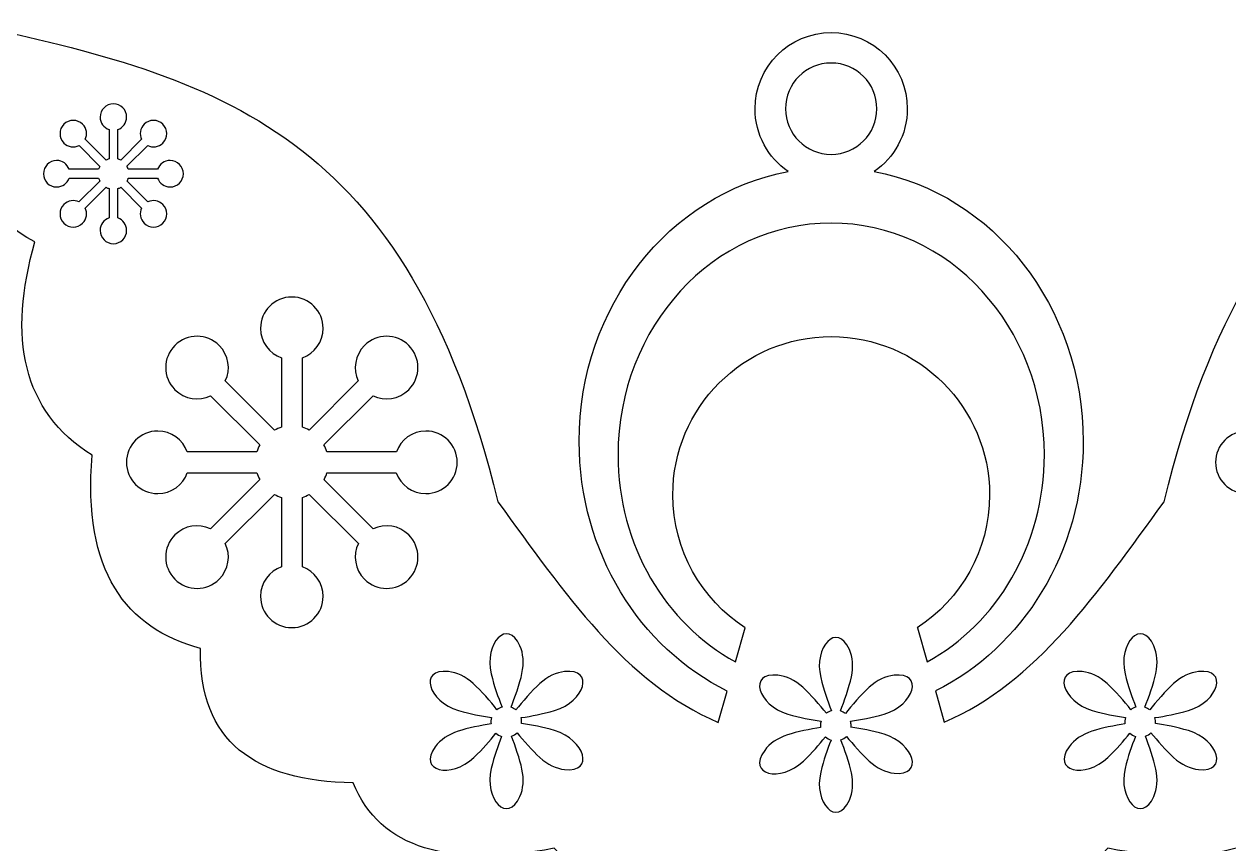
# Model space of a CAD drawing. Header units: centimetres. Extents: x 1 to 127, y -92 to 6.
# Drawn here: x 54.72 to 62.41, y -14.86 to -9.63 of the extents above; entities that cross this region are included whole.
import ezdxf

# ---------------------------------------------------------------- set-up
doc = ezdxf.new("R2010")
doc.units = ezdxf.units.CM
doc.header["$MEASUREMENT"] = 0
doc.layers.add('layer 1', color=7, linetype='Continuous')

msp = doc.modelspace()

# ---------------------------------------------------------------- linework, layer by layer
at = {"layer": 'layer 1', "color": 250}
for points, knots in [([(60.35846, -10.1659), (60.35846, -9.89753), (60.1409, -9.67998), (59.87253, -9.67998), (59.87253, -9.67998), (59.60417, -9.67998), (59.38661, -9.89753), (59.38661, -10.1659), (59.38661, -10.1659), (59.38661, -10.33231), (59.47028, -10.47916), (59.59783, -10.56674), (59.59783, -10.56674), (58.84049, -10.70853), (58.26426, -11.4263), (58.26426, -12.29054), (58.26426, -12.29054), (58.26426, -12.99915), (58.65161, -13.60931), (59.20856, -13.88427), (59.20856, -13.88427), (59.20856, -13.88427), (59.15206, -14.08453), (59.15206, -14.08453), (59.15206, -14.08453), (58.55764, -13.83028), (58.17324, -13.26284), (57.74448, -12.67517), (57.74448, -12.67517), (57.16871, -10.30704), (55.96402, -9.96997), (54.37563, -9.6256), (54.37563, -9.6256), (54.16294, -9.90653), (54.2238, -10.73206), (54.7905, -11.01585), (54.7905, -11.01585), (54.61675, -11.62655), (54.70767, -12.09713), (55.15564, -12.37867), (55.15564, -12.37867), (55.09455, -13.1216), (55.36983, -13.48258), (55.84818, -13.61292), (55.84818, -13.61292), (55.83478, -14.20764), (56.19529, -14.46049), (56.82188, -14.47006), (56.82188, -14.47006), (56.99291, -14.89435), (57.43937, -15.01262), (58.10411, -14.88834), (58.10411, -14.88834), (58.2963, -15.10226), (58.57151, -15.14613), (58.89549, -14.9938), (58.89549, -14.9938), (58.89549, -14.9938), (57.76573, -18.99763), (57.76573, -18.99763), (57.76573, -18.99763), (57.97002, -19.40682), (58.44689, -19.46116), (58.86719, -19.28408), (58.86719, -19.28408), (59.63043, -19.74531), (60.10868, -19.73351), (60.86941, -19.28408), (60.86941, -19.28408), (61.28784, -19.40116), (61.66169, -19.41539), (61.98068, -18.99763), (61.98068, -18.99763), (61.98068, -18.99763), (60.85152, -14.99589), (60.85152, -14.99589), (60.85152, -14.99589), (61.17357, -15.14573), (61.44713, -15.10129), (61.63844, -14.88834), (61.63844, -14.88834), (62.30317, -15.01262), (62.74963, -14.89435), (62.92067, -14.47006), (62.92067, -14.47006), (63.54726, -14.46049), (63.90777, -14.20764), (63.89437, -13.61292), (63.89437, -13.61292), (64.37272, -13.48258), (64.648, -13.1216), (64.58691, -12.37867), (64.58691, -12.37867), (65.03487, -12.09713), (65.1258, -11.62655), (64.95205, -11.01585), (64.95205, -11.01585), (65.51874, -10.73206), (65.57961, -9.90653), (65.36691, -9.6256), (65.36691, -9.6256), (63.77853, -9.96997), (62.57383, -10.30704), (61.99807, -12.67517), (61.99807, -12.67517), (61.57014, -13.2617), (61.1864, -13.82809), (60.59395, -14.08305), (60.59395, -14.08305), (60.59395, -14.08305), (60.53768, -13.88366), (60.53768, -13.88366), (60.53768, -13.88366), (61.094, -13.60844), (61.48081, -12.99864), (61.48081, -12.29054), (61.48081, -12.29054), (61.48081, -11.4263), (60.90458, -10.70853), (60.14724, -10.56674), (60.14724, -10.56674), (60.27478, -10.47916), (60.35846, -10.33231), (60.35846, -10.1659)], [0, 0, 0, 0, 0.03125, 0.03125, 0.03125, 0.03125, 0.0625, 0.0625, 0.0625, 0.0625, 0.09375, 0.09375, 0.09375, 0.09375, 0.125, 0.125, 0.125, 0.125, 0.15625, 0.15625, 0.15625, 0.15625, 0.1875, 0.1875, 0.1875, 0.1875, 0.21875, 0.21875, 0.21875, 0.21875, 0.25, 0.25, 0.25, 0.25, 0.28125, 0.28125, 0.28125, 0.28125, 0.3125, 0.3125, 0.3125, 0.3125, 0.34375, 0.34375, 0.34375, 0.34375, 0.375, 0.375, 0.375, 0.375, 0.40625, 0.40625, 0.40625, 0.40625, 0.4375, 0.4375, 0.4375, 0.4375, 0.46875, 0.46875, 0.46875, 0.46875, 0.5, 0.5, 0.5, 0.5, 0.53125, 0.53125, 0.53125, 0.53125, 0.5625, 0.5625, 0.5625, 0.5625, 0.59375, 0.59375, 0.59375, 0.59375, 0.625, 0.625, 0.625, 0.625, 0.65625, 0.65625, 0.65625, 0.65625, 0.6875, 0.6875, 0.6875, 0.6875, 0.71875, 0.71875, 0.71875, 0.71875, 0.75, 0.75, 0.75, 0.75, 0.78125, 0.78125, 0.78125, 0.78125, 0.8125, 0.8125, 0.8125, 0.8125, 0.84375, 0.84375, 0.84375, 0.84375, 0.875, 0.875, 0.875, 0.875, 0.90625, 0.90625, 0.90625, 0.90625, 0.9375, 0.9375, 0.9375, 0.9375, 1, 1, 1, 1]), ([(60.16409, -10.1659), (60.16409, -10.32692), (60.03355, -10.45745), (59.87253, -10.45745), (59.87253, -10.45745), (59.71152, -10.45745), (59.58098, -10.32692), (59.58098, -10.1659), (59.58098, -10.1659), (59.58098, -10.00487), (59.71152, -9.87435), (59.87253, -9.87435), (59.87253, -9.87435), (60.03355, -9.87435), (60.16409, -10.00487), (60.16409, -10.1659)], [0, 0, 0, 0, 0.2, 0.2, 0.2, 0.2, 0.4, 0.4, 0.4, 0.4, 0.6, 0.6, 0.6, 0.6, 1, 1, 1, 1]), ([(55.73788, -10.58116), (55.73788, -10.62787), (55.70002, -10.66572), (55.65331, -10.66572), (55.65331, -10.66572), (55.6164, -10.66572), (55.585, -10.64207), (55.57347, -10.60909), (55.57347, -10.60909), (55.57347, -10.60909), (55.38617, -10.60909), (55.38617, -10.60909), (55.38617, -10.60909), (55.38422, -10.61572), (55.38158, -10.62205), (55.37836, -10.62803), (55.37836, -10.62803), (55.37836, -10.62803), (55.51105, -10.76072), (55.51105, -10.76072), (55.51105, -10.76072), (55.54245, -10.74585), (55.5811, -10.7514), (55.60706, -10.77736), (55.60706, -10.77736), (55.6401, -10.81039), (55.6401, -10.86394), (55.60706, -10.89697), (55.60706, -10.89697), (55.57404, -10.93), (55.5205, -10.93), (55.48747, -10.89697), (55.48747, -10.89697), (55.46136, -10.87086), (55.45589, -10.83194), (55.47105, -10.80047), (55.47105, -10.80047), (55.47105, -10.80047), (55.33852, -10.66793), (55.33852, -10.66793), (55.33852, -10.66793), (55.33259, -10.67115), (55.32629, -10.67379), (55.31971, -10.67575), (55.31971, -10.67575), (55.31971, -10.67575), (55.31971, -10.86355), (55.31971, -10.86355), (55.31971, -10.86355), (55.35242, -10.87524), (55.37583, -10.90648), (55.37583, -10.94322), (55.37583, -10.94322), (55.37583, -10.98992), (55.33796, -11.02779), (55.29125, -11.02779), (55.29125, -11.02779), (55.24454, -11.02779), (55.20668, -10.98992), (55.20668, -10.94322), (55.20668, -10.94322), (55.20668, -10.90629), (55.23034, -10.87491), (55.26332, -10.86337), (55.26332, -10.86337), (55.26332, -10.86337), (55.26332, -10.67575), (55.26332, -10.67575), (55.26332, -10.67575), (55.25661, -10.67375), (55.25019, -10.67106), (55.24416, -10.66775), (55.24416, -10.66775), (55.24416, -10.66775), (55.11146, -10.80047), (55.11146, -10.80047), (55.11146, -10.80047), (55.12662, -10.83194), (55.12115, -10.87086), (55.09505, -10.89697), (55.09505, -10.89697), (55.06202, -10.93), (55.00847, -10.93), (54.97544, -10.89697), (54.97544, -10.89697), (54.94241, -10.86394), (54.94241, -10.81039), (54.97544, -10.77736), (54.97544, -10.77736), (55.00142, -10.7514), (55.04007, -10.74585), (55.07146, -10.76072), (55.07146, -10.76072), (55.07146, -10.76072), (55.20449, -10.6277), (55.20449, -10.6277), (55.20449, -10.6277), (55.20133, -10.62183), (55.19877, -10.6156), (55.19685, -10.60909), (55.19685, -10.60909), (55.19685, -10.60909), (55.00904, -10.60909), (55.00904, -10.60909), (55.00904, -10.60909), (54.9975, -10.64207), (54.96612, -10.66572), (54.9292, -10.66572), (54.9292, -10.66572), (54.88249, -10.66572), (54.84462, -10.62787), (54.84462, -10.58116), (54.84462, -10.58116), (54.84462, -10.53445), (54.88249, -10.49659), (54.9292, -10.49659), (54.9292, -10.49659), (54.96593, -10.49659), (54.99718, -10.51999), (55.00886, -10.55271), (55.00886, -10.55271), (55.00886, -10.55271), (55.19702, -10.55271), (55.19702, -10.55271), (55.19702, -10.55271), (55.19897, -10.54622), (55.20158, -10.54001), (55.20475, -10.53415), (55.20475, -10.53415), (55.20475, -10.53415), (55.07194, -10.40135), (55.07194, -10.40135), (55.07194, -10.40135), (55.04047, -10.41652), (55.00155, -10.41105), (54.97544, -10.38494), (54.97544, -10.38494), (54.94241, -10.35191), (54.94241, -10.29836), (54.97544, -10.26534), (54.97544, -10.26534), (55.00847, -10.23231), (55.06202, -10.23231), (55.09505, -10.26534), (55.09505, -10.26534), (55.12102, -10.29131), (55.12656, -10.32997), (55.11169, -10.36136), (55.11169, -10.36136), (55.11169, -10.36136), (55.24466, -10.49433), (55.24466, -10.49433), (55.24466, -10.49433), (55.25054, -10.49115), (55.25679, -10.48855), (55.26332, -10.4866), (55.26332, -10.4866), (55.26332, -10.4866), (55.26332, -10.29894), (55.26332, -10.29894), (55.26332, -10.29894), (55.23034, -10.2874), (55.20668, -10.25602), (55.20668, -10.21909), (55.20668, -10.21909), (55.20668, -10.17238), (55.24454, -10.13453), (55.29125, -10.13453), (55.29125, -10.13453), (55.33796, -10.13453), (55.37583, -10.17238), (55.37583, -10.21909), (55.37583, -10.21909), (55.37583, -10.25583), (55.35242, -10.28707), (55.31971, -10.29877), (55.31971, -10.29877), (55.31971, -10.29877), (55.31971, -10.4866), (55.31971, -10.4866), (55.31971, -10.4866), (55.32611, -10.48851), (55.33224, -10.49105), (55.33803, -10.49415), (55.33803, -10.49415), (55.33803, -10.49415), (55.47083, -10.36136), (55.47083, -10.36136), (55.47083, -10.36136), (55.45595, -10.32997), (55.46149, -10.29131), (55.48747, -10.26534), (55.48747, -10.26534), (55.5205, -10.23231), (55.57404, -10.23231), (55.60706, -10.26534), (55.60706, -10.26534), (55.6401, -10.29836), (55.6401, -10.35191), (55.60706, -10.38494), (55.60706, -10.38494), (55.58097, -10.41105), (55.54205, -10.41652), (55.51056, -10.40135), (55.51056, -10.40135), (55.51056, -10.40135), (55.37809, -10.53382), (55.37809, -10.53382), (55.37809, -10.53382), (55.38135, -10.53977), (55.38401, -10.5461), (55.38601, -10.55271), (55.38601, -10.55271), (55.38601, -10.55271), (55.57365, -10.55271), (55.57365, -10.55271), (55.57365, -10.55271), (55.58534, -10.51999), (55.61659, -10.49659), (55.65331, -10.49659), (55.65331, -10.49659), (55.70002, -10.49659), (55.73788, -10.53445), (55.73788, -10.58116)], [0, 0, 0, 0, 0.0175439, 0.0175439, 0.0175439, 0.0175439, 0.0350877, 0.0350877, 0.0350877, 0.0350877, 0.0526316, 0.0526316, 0.0526316, 0.0526316, 0.0701754, 0.0701754, 0.0701754, 0.0701754, 0.0877193, 0.0877193, 0.0877193, 0.0877193, 0.1052632, 0.1052632, 0.1052632, 0.1052632, 0.122807, 0.122807, 0.122807, 0.122807, 0.1403509, 0.1403509, 0.1403509, 0.1403509, 0.1578947, 0.1578947, 0.1578947, 0.1578947, 0.1754386, 0.1754386, 0.1754386, 0.1754386, 0.1929825, 0.1929825, 0.1929825, 0.1929825, 0.2105263, 0.2105263, 0.2105263, 0.2105263, 0.2280702, 0.2280702, 0.2280702, 0.2280702, 0.245614, 0.245614, 0.245614, 0.245614, 0.2631579, 0.2631579, 0.2631579, 0.2631579, 0.2807018, 0.2807018, 0.2807018, 0.2807018, 0.2982456, 0.2982456, 0.2982456, 0.2982456, 0.3157895, 0.3157895, 0.3157895, 0.3157895, 0.3333333, 0.3333333, 0.3333333, 0.3333333, 0.3508772, 0.3508772, 0.3508772, 0.3508772, 0.3684211, 0.3684211, 0.3684211, 0.3684211, 0.3859649, 0.3859649, 0.3859649, 0.3859649, 0.4035088, 0.4035088, 0.4035088, 0.4035088, 0.4210526, 0.4210526, 0.4210526, 0.4210526, 0.4385965, 0.4385965, 0.4385965, 0.4385965, 0.4561404, 0.4561404, 0.4561404, 0.4561404, 0.4736842, 0.4736842, 0.4736842, 0.4736842, 0.4912281, 0.4912281, 0.4912281, 0.4912281, 0.5087719, 0.5087719, 0.5087719, 0.5087719, 0.5263158, 0.5263158, 0.5263158, 0.5263158, 0.5438596, 0.5438596, 0.5438596, 0.5438596, 0.5614035, 0.5614035, 0.5614035, 0.5614035, 0.5789474, 0.5789474, 0.5789474, 0.5789474, 0.5964912, 0.5964912, 0.5964912, 0.5964912, 0.6140351, 0.6140351, 0.6140351, 0.6140351, 0.6315789, 0.6315789, 0.6315789, 0.6315789, 0.6491228, 0.6491228, 0.6491228, 0.6491228, 0.6666667, 0.6666667, 0.6666667, 0.6666667, 0.6842105, 0.6842105, 0.6842105, 0.6842105, 0.7017544, 0.7017544, 0.7017544, 0.7017544, 0.7192982, 0.7192982, 0.7192982, 0.7192982, 0.7368421, 0.7368421, 0.7368421, 0.7368421, 0.754386, 0.754386, 0.754386, 0.754386, 0.7719298, 0.7719298, 0.7719298, 0.7719298, 0.7894737, 0.7894737, 0.7894737, 0.7894737, 0.8070175, 0.8070175, 0.8070175, 0.8070175, 0.8245614, 0.8245614, 0.8245614, 0.8245614, 0.8421053, 0.8421053, 0.8421053, 0.8421053, 0.8596491, 0.8596491, 0.8596491, 0.8596491, 0.877193, 0.877193, 0.877193, 0.877193, 0.8947368, 0.8947368, 0.8947368, 0.8947368, 0.9122807, 0.9122807, 0.9122807, 0.9122807, 0.9298246, 0.9298246, 0.9298246, 0.9298246, 0.9473684, 0.9473684, 0.9473684, 0.9473684, 0.9649123, 0.9649123, 0.9649123, 0.9649123, 1, 1, 1, 1]), ([(60.88325, -12.63145), (60.88325, -12.07324), (60.43074, -11.62072), (59.87253, -11.62072), (59.87253, -11.62072), (59.31433, -11.62072), (58.86181, -12.07324), (58.86181, -12.63145), (58.86181, -12.63145), (58.86181, -12.98693), (59.04537, -13.2995), (59.32273, -13.47969), (59.32273, -13.47969), (59.32273, -13.47969), (59.26102, -13.69835), (59.26102, -13.69835), (59.26102, -13.69835), (58.81673, -13.45478), (58.51194, -12.95417), (58.51194, -12.37606), (58.51194, -12.37606), (58.51194, -11.55873), (59.1211, -10.89615), (59.87253, -10.89615), (59.87253, -10.89615), (60.62397, -10.89615), (61.23312, -11.55873), (61.23312, -12.37606), (61.23312, -12.37606), (61.23312, -12.95366), (60.92887, -13.45391), (60.48521, -13.69772), (60.48521, -13.69772), (60.48521, -13.69772), (60.4237, -13.47969), (60.4237, -13.47969), (60.4237, -13.47969), (60.4237, -13.47969), (60.42224, -13.47969), (60.42224, -13.47969), (60.42224, -13.47969), (60.6997, -13.2995), (60.88325, -12.98693), (60.88325, -12.63145)], [0, 0, 0, 0, 0.0833333, 0.0833333, 0.0833333, 0.0833333, 0.1666667, 0.1666667, 0.1666667, 0.1666667, 0.25, 0.25, 0.25, 0.25, 0.3333333, 0.3333333, 0.3333333, 0.3333333, 0.4166667, 0.4166667, 0.4166667, 0.4166667, 0.5, 0.5, 0.5, 0.5, 0.5833333, 0.5833333, 0.5833333, 0.5833333, 0.6666667, 0.6666667, 0.6666667, 0.6666667, 0.75, 0.75, 0.75, 0.75, 0.8333333, 0.8333333, 0.8333333, 0.8333333, 1, 1, 1, 1]), ([(56.94955, -12.8482), (57.02374, -12.81305), (57.11511, -12.82615), (57.17648, -12.88753), (57.17648, -12.88753), (57.25453, -12.96559), (57.25453, -13.09214), (57.17648, -13.17019), (57.17648, -13.17019), (57.09842, -13.24825), (56.97187, -13.24825), (56.89382, -13.17019), (56.89382, -13.17019), (56.83211, -13.1085), (56.8192, -13.01651), (56.85503, -12.94212), (56.85503, -12.94212), (56.85503, -12.94212), (56.54181, -12.6289), (56.54181, -12.6289), (56.54181, -12.6289), (56.52778, -12.63651), (56.5129, -12.64274), (56.49732, -12.64736), (56.49732, -12.64736), (56.49732, -12.64736), (56.49732, -13.0912), (56.49732, -13.0912), (56.49732, -13.0912), (56.57464, -13.11881), (56.62998, -13.19268), (56.62998, -13.27949), (56.62998, -13.27949), (56.62998, -13.38987), (56.54049, -13.47936), (56.43011, -13.47936), (56.43011, -13.47936), (56.31971, -13.47936), (56.23022, -13.38987), (56.23022, -13.27949), (56.23022, -13.27949), (56.23022, -13.19224), (56.28613, -13.11806), (56.36408, -13.09079), (56.36408, -13.09079), (56.36408, -13.09079), (56.36408, -12.64736), (56.36408, -12.64736), (56.36408, -12.64736), (56.34821, -12.64265), (56.33306, -12.63628), (56.31881, -12.62847), (56.31881, -12.62847), (56.31881, -12.62847), (56.00517, -12.94212), (56.00517, -12.94212), (56.00517, -12.94212), (56.041, -13.01651), (56.02808, -13.1085), (55.96639, -13.17019), (55.96639, -13.17019), (55.88832, -13.24825), (55.76178, -13.24825), (55.68371, -13.17019), (55.68371, -13.17019), (55.60566, -13.09214), (55.60566, -12.96559), (55.68371, -12.88753), (55.68371, -12.88753), (55.7451, -12.82615), (55.83645, -12.81305), (55.91064, -12.8482), (55.91064, -12.8482), (55.91064, -12.8482), (56.22502, -12.53382), (56.22502, -12.53382), (56.22502, -12.53382), (56.21758, -12.51994), (56.21151, -12.50521), (56.20698, -12.48984), (56.20698, -12.48984), (56.20698, -12.48984), (55.76312, -12.48984), (55.76312, -12.48984), (55.76312, -12.48984), (55.73584, -12.56777), (55.66167, -12.62369), (55.57443, -12.62369), (55.57443, -12.62369), (55.46403, -12.62369), (55.37456, -12.5342), (55.37456, -12.42381), (55.37456, -12.42381), (55.37456, -12.31343), (55.46403, -12.22394), (55.57443, -12.22394), (55.57443, -12.22394), (55.66122, -12.22394), (55.73509, -12.27927), (55.7627, -12.35658), (55.7627, -12.35658), (55.7627, -12.35658), (56.20737, -12.35658), (56.20737, -12.35658), (56.20737, -12.35658), (56.21199, -12.34125), (56.21814, -12.32657), (56.22566, -12.31274), (56.22566, -12.31274), (56.22566, -12.31274), (55.91179, -11.99888), (55.91179, -11.99888), (55.91179, -11.99888), (55.83739, -12.03471), (55.74541, -12.02179), (55.68371, -11.9601), (55.68371, -11.9601), (55.60566, -11.88203), (55.60566, -11.75549), (55.68371, -11.67742), (55.68371, -11.67742), (55.76178, -11.59937), (55.88832, -11.59937), (55.96639, -11.67742), (55.96639, -11.67742), (56.02776, -11.73881), (56.04087, -11.83016), (56.00571, -11.90436), (56.00571, -11.90436), (56.00571, -11.90436), (56.31998, -12.21862), (56.31998, -12.21862), (56.31998, -12.21862), (56.33389, -12.2111), (56.34864, -12.20495), (56.36408, -12.20035), (56.36408, -12.20035), (56.36408, -12.20035), (56.36408, -11.75683), (56.36408, -11.75683), (56.36408, -11.75683), (56.28613, -11.72956), (56.23022, -11.65538), (56.23022, -11.56814), (56.23022, -11.56814), (56.23022, -11.45774), (56.31971, -11.36827), (56.43011, -11.36827), (56.43011, -11.36827), (56.54049, -11.36827), (56.62998, -11.45774), (56.62998, -11.56814), (56.62998, -11.56814), (56.62998, -11.65493), (56.57464, -11.7288), (56.49732, -11.75641), (56.49732, -11.75641), (56.49732, -11.75641), (56.49732, -12.20035), (56.49732, -12.20035), (56.49732, -12.20035), (56.51247, -12.20486), (56.52697, -12.21087), (56.54065, -12.2182), (56.54065, -12.2182), (56.54065, -12.2182), (56.85449, -11.90436), (56.85449, -11.90436), (56.85449, -11.90436), (56.81934, -11.83016), (56.83243, -11.73881), (56.89382, -11.67742), (56.89382, -11.67742), (56.97187, -11.59937), (57.09842, -11.59937), (57.17648, -11.67742), (57.17648, -11.67742), (57.25453, -11.75549), (57.25453, -11.88203), (57.17648, -11.9601), (57.17648, -11.9601), (57.11478, -12.02179), (57.0228, -12.03471), (56.94841, -11.99888), (56.94841, -11.99888), (56.94841, -11.99888), (56.63532, -12.31197), (56.63532, -12.31197), (56.63532, -12.31197), (56.64301, -12.32602), (56.64932, -12.34096), (56.65402, -12.35658), (56.65402, -12.35658), (56.65402, -12.35658), (57.09749, -12.35658), (57.09749, -12.35658), (57.09749, -12.35658), (57.1251, -12.27927), (57.19897, -12.22394), (57.28577, -12.22394), (57.28577, -12.22394), (57.39616, -12.22394), (57.48565, -12.31343), (57.48565, -12.42381), (57.48565, -12.42381), (57.48565, -12.5342), (57.39616, -12.62369), (57.28577, -12.62369), (57.28577, -12.62369), (57.19852, -12.62369), (57.12435, -12.56777), (57.09708, -12.48984), (57.09708, -12.48984), (57.09708, -12.48984), (56.65442, -12.48984), (56.65442, -12.48984), (56.65442, -12.48984), (56.6498, -12.50551), (56.64358, -12.52049), (56.63596, -12.53459), (56.63596, -12.53459), (56.63596, -12.53459), (56.94955, -12.8482), (56.94955, -12.8482)], [0, 0, 0, 0, 0.0175439, 0.0175439, 0.0175439, 0.0175439, 0.0350877, 0.0350877, 0.0350877, 0.0350877, 0.0526316, 0.0526316, 0.0526316, 0.0526316, 0.0701754, 0.0701754, 0.0701754, 0.0701754, 0.0877193, 0.0877193, 0.0877193, 0.0877193, 0.1052632, 0.1052632, 0.1052632, 0.1052632, 0.122807, 0.122807, 0.122807, 0.122807, 0.1403509, 0.1403509, 0.1403509, 0.1403509, 0.1578947, 0.1578947, 0.1578947, 0.1578947, 0.1754386, 0.1754386, 0.1754386, 0.1754386, 0.1929825, 0.1929825, 0.1929825, 0.1929825, 0.2105263, 0.2105263, 0.2105263, 0.2105263, 0.2280702, 0.2280702, 0.2280702, 0.2280702, 0.245614, 0.245614, 0.245614, 0.245614, 0.2631579, 0.2631579, 0.2631579, 0.2631579, 0.2807018, 0.2807018, 0.2807018, 0.2807018, 0.2982456, 0.2982456, 0.2982456, 0.2982456, 0.3157895, 0.3157895, 0.3157895, 0.3157895, 0.3333333, 0.3333333, 0.3333333, 0.3333333, 0.3508772, 0.3508772, 0.3508772, 0.3508772, 0.3684211, 0.3684211, 0.3684211, 0.3684211, 0.3859649, 0.3859649, 0.3859649, 0.3859649, 0.4035088, 0.4035088, 0.4035088, 0.4035088, 0.4210526, 0.4210526, 0.4210526, 0.4210526, 0.4385965, 0.4385965, 0.4385965, 0.4385965, 0.4561404, 0.4561404, 0.4561404, 0.4561404, 0.4736842, 0.4736842, 0.4736842, 0.4736842, 0.4912281, 0.4912281, 0.4912281, 0.4912281, 0.5087719, 0.5087719, 0.5087719, 0.5087719, 0.5263158, 0.5263158, 0.5263158, 0.5263158, 0.5438596, 0.5438596, 0.5438596, 0.5438596, 0.5614035, 0.5614035, 0.5614035, 0.5614035, 0.5789474, 0.5789474, 0.5789474, 0.5789474, 0.5964912, 0.5964912, 0.5964912, 0.5964912, 0.6140351, 0.6140351, 0.6140351, 0.6140351, 0.6315789, 0.6315789, 0.6315789, 0.6315789, 0.6491228, 0.6491228, 0.6491228, 0.6491228, 0.6666667, 0.6666667, 0.6666667, 0.6666667, 0.6842105, 0.6842105, 0.6842105, 0.6842105, 0.7017544, 0.7017544, 0.7017544, 0.7017544, 0.7192982, 0.7192982, 0.7192982, 0.7192982, 0.7368421, 0.7368421, 0.7368421, 0.7368421, 0.754386, 0.754386, 0.754386, 0.754386, 0.7719298, 0.7719298, 0.7719298, 0.7719298, 0.7894737, 0.7894737, 0.7894737, 0.7894737, 0.8070175, 0.8070175, 0.8070175, 0.8070175, 0.8245614, 0.8245614, 0.8245614, 0.8245614, 0.8421053, 0.8421053, 0.8421053, 0.8421053, 0.8596491, 0.8596491, 0.8596491, 0.8596491, 0.877193, 0.877193, 0.877193, 0.877193, 0.8947368, 0.8947368, 0.8947368, 0.8947368, 0.9122807, 0.9122807, 0.9122807, 0.9122807, 0.9298246, 0.9298246, 0.9298246, 0.9298246, 0.9473684, 0.9473684, 0.9473684, 0.9473684, 0.9649123, 0.9649123, 0.9649123, 0.9649123, 1, 1, 1, 1]), ([(62.63476, -13.17019), (62.55671, -13.09214), (62.55671, -12.96558), (62.63476, -12.88753), (62.63476, -12.88753), (62.69613, -12.82616), (62.7875, -12.81305), (62.86169, -12.8482), (62.86169, -12.8482), (62.86169, -12.8482), (63.17607, -12.53382), (63.17607, -12.53382), (63.17607, -12.53382), (63.16863, -12.51994), (63.16256, -12.50521), (63.15803, -12.48984), (63.15803, -12.48984), (63.15803, -12.48984), (62.71417, -12.48984), (62.71417, -12.48984), (62.71417, -12.48984), (62.6869, -12.56777), (62.61272, -12.62369), (62.52547, -12.62369), (62.52547, -12.62369), (62.41508, -12.62369), (62.3256, -12.5342), (62.3256, -12.42381), (62.3256, -12.42381), (62.3256, -12.31343), (62.41508, -12.22394), (62.52547, -12.22394), (62.52547, -12.22394), (62.61227, -12.22394), (62.68614, -12.27927), (62.71375, -12.35658), (62.71375, -12.35658), (62.71375, -12.35658), (63.15842, -12.35658), (63.15842, -12.35658), (63.15842, -12.35658), (63.16303, -12.34125), (63.16919, -12.32657), (63.1767, -12.31273), (63.1767, -12.31273), (63.1767, -12.31273), (62.86283, -11.99888), (62.86283, -11.99888), (62.86283, -11.99888), (62.78844, -12.03471), (62.69646, -12.02178), (62.63476, -11.96009), (62.63476, -11.96009), (62.55671, -11.88203), (62.55671, -11.75548), (62.63476, -11.67742), (62.63476, -11.67742), (62.71282, -11.59937), (62.83937, -11.59937), (62.91742, -11.67742), (62.91742, -11.67742), (62.97881, -11.73881), (62.9919, -11.83016), (62.95676, -11.90435), (62.95676, -11.90435), (62.95676, -11.90435), (63.27102, -12.21862), (63.27102, -12.21862), (63.27102, -12.21862), (63.28493, -12.2111), (63.29969, -12.20495), (63.31512, -12.20035), (63.31512, -12.20035), (63.31512, -12.20035), (63.31512, -11.75683), (63.31512, -11.75683), (63.31512, -11.75683), (63.23718, -11.72957), (63.18127, -11.65538), (63.18127, -11.56814), (63.18127, -11.56814), (63.18127, -11.45774), (63.27075, -11.36827), (63.38114, -11.36827), (63.38114, -11.36827), (63.49154, -11.36827), (63.58101, -11.45774), (63.58101, -11.56814), (63.58101, -11.56814), (63.58101, -11.65494), (63.52568, -11.7288), (63.44837, -11.75641), (63.44837, -11.75641), (63.44837, -11.75641), (63.44837, -12.20035), (63.44837, -12.20035), (63.44837, -12.20035), (63.46351, -12.20486), (63.47801, -12.21087), (63.49169, -12.2182), (63.49169, -12.2182), (63.49169, -12.2182), (63.80553, -11.90435), (63.80553, -11.90435), (63.80553, -11.90435), (63.77038, -11.83016), (63.78348, -11.73881), (63.84487, -11.67742), (63.84487, -11.67742), (63.92292, -11.59937), (64.04947, -11.59937), (64.12753, -11.67742), (64.12753, -11.67742), (64.20558, -11.75548), (64.20558, -11.88203), (64.12753, -11.96009), (64.12753, -11.96009), (64.06583, -12.02178), (63.97385, -12.03471), (63.89945, -11.99888), (63.89945, -11.99888), (63.89945, -11.99888), (63.58636, -12.31196), (63.58636, -12.31196), (63.58636, -12.31196), (63.59407, -12.32602), (63.60036, -12.34096), (63.60507, -12.35658), (63.60507, -12.35658), (63.60507, -12.35658), (64.04854, -12.35658), (64.04854, -12.35658), (64.04854, -12.35658), (64.07615, -12.27927), (64.15002, -12.22394), (64.23682, -12.22394), (64.23682, -12.22394), (64.34721, -12.22394), (64.43668, -12.31343), (64.43668, -12.42381), (64.43668, -12.42381), (64.43668, -12.5342), (64.34721, -12.62369), (64.23682, -12.62369), (64.23682, -12.62369), (64.14957, -12.62369), (64.07539, -12.56777), (64.04812, -12.48984), (64.04812, -12.48984), (64.04812, -12.48984), (63.60546, -12.48984), (63.60546, -12.48984), (63.60546, -12.48984), (63.60085, -12.50551), (63.59462, -12.52049), (63.58699, -12.53459), (63.58699, -12.53459), (63.58699, -12.53459), (63.9006, -12.8482), (63.9006, -12.8482), (63.9006, -12.8482), (63.97479, -12.81305), (64.06615, -12.82616), (64.12753, -12.88753), (64.12753, -12.88753), (64.20558, -12.96558), (64.20558, -13.09214), (64.12753, -13.17019), (64.12753, -13.17019), (64.04947, -13.24825), (63.92292, -13.24825), (63.84487, -13.17019), (63.84487, -13.17019), (63.78317, -13.1085), (63.77024, -13.01651), (63.80608, -12.94212), (63.80608, -12.94212), (63.80608, -12.94212), (63.49286, -12.62891), (63.49286, -12.62891), (63.49286, -12.62891), (63.47884, -12.63652), (63.46395, -12.64275), (63.44837, -12.64737), (63.44837, -12.64737), (63.44837, -12.64737), (63.44837, -13.0912), (63.44837, -13.0912), (63.44837, -13.0912), (63.52568, -13.11881), (63.58101, -13.19268), (63.58101, -13.27948), (63.58101, -13.27948), (63.58101, -13.38987), (63.49154, -13.47936), (63.38114, -13.47936), (63.38114, -13.47936), (63.27075, -13.47936), (63.18127, -13.38987), (63.18127, -13.27948), (63.18127, -13.27948), (63.18127, -13.19223), (63.23718, -13.11805), (63.31512, -13.09078), (63.31512, -13.09078), (63.31512, -13.09078), (63.31512, -12.64737), (63.31512, -12.64737), (63.31512, -12.64737), (63.29926, -12.64266), (63.2841, -12.63628), (63.26985, -12.62847), (63.26985, -12.62847), (63.26985, -12.62847), (62.9562, -12.94212), (62.9562, -12.94212), (62.9562, -12.94212), (62.99204, -13.01651), (62.97912, -13.1085), (62.91742, -13.17019), (62.91742, -13.17019), (62.83937, -13.24825), (62.71282, -13.24825), (62.63476, -13.17019)], [0, 0, 0, 0, 0.0175439, 0.0175439, 0.0175439, 0.0175439, 0.0350877, 0.0350877, 0.0350877, 0.0350877, 0.0526316, 0.0526316, 0.0526316, 0.0526316, 0.0701754, 0.0701754, 0.0701754, 0.0701754, 0.0877193, 0.0877193, 0.0877193, 0.0877193, 0.1052632, 0.1052632, 0.1052632, 0.1052632, 0.122807, 0.122807, 0.122807, 0.122807, 0.1403509, 0.1403509, 0.1403509, 0.1403509, 0.1578947, 0.1578947, 0.1578947, 0.1578947, 0.1754386, 0.1754386, 0.1754386, 0.1754386, 0.1929825, 0.1929825, 0.1929825, 0.1929825, 0.2105263, 0.2105263, 0.2105263, 0.2105263, 0.2280702, 0.2280702, 0.2280702, 0.2280702, 0.245614, 0.245614, 0.245614, 0.245614, 0.2631579, 0.2631579, 0.2631579, 0.2631579, 0.2807018, 0.2807018, 0.2807018, 0.2807018, 0.2982456, 0.2982456, 0.2982456, 0.2982456, 0.3157895, 0.3157895, 0.3157895, 0.3157895, 0.3333333, 0.3333333, 0.3333333, 0.3333333, 0.3508772, 0.3508772, 0.3508772, 0.3508772, 0.3684211, 0.3684211, 0.3684211, 0.3684211, 0.3859649, 0.3859649, 0.3859649, 0.3859649, 0.4035088, 0.4035088, 0.4035088, 0.4035088, 0.4210526, 0.4210526, 0.4210526, 0.4210526, 0.4385965, 0.4385965, 0.4385965, 0.4385965, 0.4561404, 0.4561404, 0.4561404, 0.4561404, 0.4736842, 0.4736842, 0.4736842, 0.4736842, 0.4912281, 0.4912281, 0.4912281, 0.4912281, 0.5087719, 0.5087719, 0.5087719, 0.5087719, 0.5263158, 0.5263158, 0.5263158, 0.5263158, 0.5438596, 0.5438596, 0.5438596, 0.5438596, 0.5614035, 0.5614035, 0.5614035, 0.5614035, 0.5789474, 0.5789474, 0.5789474, 0.5789474, 0.5964912, 0.5964912, 0.5964912, 0.5964912, 0.6140351, 0.6140351, 0.6140351, 0.6140351, 0.6315789, 0.6315789, 0.6315789, 0.6315789, 0.6491228, 0.6491228, 0.6491228, 0.6491228, 0.6666667, 0.6666667, 0.6666667, 0.6666667, 0.6842105, 0.6842105, 0.6842105, 0.6842105, 0.7017544, 0.7017544, 0.7017544, 0.7017544, 0.7192982, 0.7192982, 0.7192982, 0.7192982, 0.7368421, 0.7368421, 0.7368421, 0.7368421, 0.754386, 0.754386, 0.754386, 0.754386, 0.7719298, 0.7719298, 0.7719298, 0.7719298, 0.7894737, 0.7894737, 0.7894737, 0.7894737, 0.8070175, 0.8070175, 0.8070175, 0.8070175, 0.8245614, 0.8245614, 0.8245614, 0.8245614, 0.8421053, 0.8421053, 0.8421053, 0.8421053, 0.8596491, 0.8596491, 0.8596491, 0.8596491, 0.877193, 0.877193, 0.877193, 0.877193, 0.8947368, 0.8947368, 0.8947368, 0.8947368, 0.9122807, 0.9122807, 0.9122807, 0.9122807, 0.9298246, 0.9298246, 0.9298246, 0.9298246, 0.9473684, 0.9473684, 0.9473684, 0.9473684, 0.9649123, 0.9649123, 0.9649123, 0.9649123, 1, 1, 1, 1]), ([(57.89898, -13.7711), (57.88532, -13.83622), (57.85213, -13.92974), (57.82916, -13.98775), (57.82916, -13.98775), (57.84063, -13.99148), (57.85116, -13.99726), (57.86033, -14.00466), (57.86033, -14.00466), (57.89916, -13.95575), (57.96314, -13.8808), (58.01244, -13.83666), (58.01244, -13.83666), (58.0621, -13.79218), (58.11825, -13.76535), (58.1713, -13.75974), (58.1713, -13.75974), (58.36443, -13.73932), (58.30127, -13.95008), (58.10736, -14.00832), (58.10736, -14.00832), (58.02686, -14.0325), (57.96262, -14.04331), (57.89303, -14.05395), (57.89303, -14.05395), (57.89653, -14.06621), (57.8976, -14.0792), (57.89615, -14.09185), (57.89615, -14.09185), (57.96454, -14.10235), (58.02807, -14.11319), (58.10736, -14.137), (58.10736, -14.137), (58.30127, -14.19524), (58.36443, -14.406), (58.1713, -14.38557), (58.1713, -14.38557), (58.11825, -14.37996), (58.0621, -14.35315), (58.01244, -14.30866), (58.01244, -14.30866), (57.96625, -14.2673), (57.90718, -14.19891), (57.86797, -14.15022), (57.86797, -14.15022), (57.85792, -14.16023), (57.84569, -14.16808), (57.83207, -14.17299), (57.83207, -14.17299), (57.85485, -14.23131), (57.88589, -14.31982), (57.89898, -14.38224), (57.89898, -14.38224), (57.91267, -14.44748), (57.90783, -14.50953), (57.88616, -14.55827), (57.88616, -14.55827), (57.80728, -14.73574), (57.65633, -14.57567), (57.70286, -14.37861), (57.70286, -14.37861), (57.72178, -14.29844), (57.74403, -14.23821), (57.76898, -14.1741), (57.76898, -14.1741), (57.75551, -14.16979), (57.74332, -14.16264), (57.7331, -14.15336), (57.7331, -14.15336), (57.69133, -14.20533), (57.65091, -14.25354), (57.59259, -14.30846), (57.59259, -14.30846), (57.4452, -14.44729), (57.23109, -14.3966), (57.34535, -14.23955), (57.34535, -14.23955), (57.37673, -14.19641), (57.42804, -14.1612), (57.49139, -14.14043), (57.49139, -14.14043), (57.55065, -14.12101), (57.64011, -14.10395), (57.70193, -14.09438), (57.70193, -14.09438), (57.70004, -14.08072), (57.70103, -14.06674), (57.70488, -14.05349), (57.70488, -14.05349), (57.63645, -14.04298), (57.5729, -14.03215), (57.49357, -14.00832), (57.49357, -14.00832), (57.29965, -13.95008), (57.23649, -13.73932), (57.42962, -13.75974), (57.42962, -13.75974), (57.48268, -13.76535), (57.53883, -13.79218), (57.58849, -13.83666), (57.58849, -13.83666), (57.63728, -13.88035), (57.70044, -13.95419), (57.73937, -14.00314), (57.73937, -14.00314), (57.74898, -13.99578), (57.75997, -13.99015), (57.7719, -13.98674), (57.7719, -13.98674), (57.74576, -13.91979), (57.72252, -13.85802), (57.70286, -13.77474), (57.70286, -13.77474), (57.65633, -13.57767), (57.80728, -13.41759), (57.88616, -13.59507), (57.88616, -13.59507), (57.90783, -13.64382), (57.91267, -13.70585), (57.89898, -13.7711)], [0, 0, 0, 0, 0.0322581, 0.0322581, 0.0322581, 0.0322581, 0.0645161, 0.0645161, 0.0645161, 0.0645161, 0.0967742, 0.0967742, 0.0967742, 0.0967742, 0.1290323, 0.1290323, 0.1290323, 0.1290323, 0.1612903, 0.1612903, 0.1612903, 0.1612903, 0.1935484, 0.1935484, 0.1935484, 0.1935484, 0.2258065, 0.2258065, 0.2258065, 0.2258065, 0.2580645, 0.2580645, 0.2580645, 0.2580645, 0.2903226, 0.2903226, 0.2903226, 0.2903226, 0.3225806, 0.3225806, 0.3225806, 0.3225806, 0.3548387, 0.3548387, 0.3548387, 0.3548387, 0.3870968, 0.3870968, 0.3870968, 0.3870968, 0.4193548, 0.4193548, 0.4193548, 0.4193548, 0.4516129, 0.4516129, 0.4516129, 0.4516129, 0.483871, 0.483871, 0.483871, 0.483871, 0.516129, 0.516129, 0.516129, 0.516129, 0.5483871, 0.5483871, 0.5483871, 0.5483871, 0.5806452, 0.5806452, 0.5806452, 0.5806452, 0.6129032, 0.6129032, 0.6129032, 0.6129032, 0.6451613, 0.6451613, 0.6451613, 0.6451613, 0.6774194, 0.6774194, 0.6774194, 0.6774194, 0.7096774, 0.7096774, 0.7096774, 0.7096774, 0.7419355, 0.7419355, 0.7419355, 0.7419355, 0.7741935, 0.7741935, 0.7741935, 0.7741935, 0.8064516, 0.8064516, 0.8064516, 0.8064516, 0.8387097, 0.8387097, 0.8387097, 0.8387097, 0.8709677, 0.8709677, 0.8709677, 0.8709677, 0.9032258, 0.9032258, 0.9032258, 0.9032258, 0.9354839, 0.9354839, 0.9354839, 0.9354839, 1, 1, 1, 1]), ([(59.80548, -13.79805), (59.75896, -13.60099), (59.9099, -13.44092), (59.98878, -13.6184), (59.98878, -13.6184), (60.01045, -13.66714), (60.0153, -13.72918), (60.00161, -13.79443), (60.00161, -13.79443), (59.98795, -13.85955), (59.95476, -13.95307), (59.93179, -14.01108), (59.93179, -14.01108), (59.94325, -14.0148), (59.95379, -14.02058), (59.96295, -14.02799), (59.96295, -14.02799), (60.00179, -13.97907), (60.06576, -13.90413), (60.11506, -13.85998), (60.11506, -13.85998), (60.16472, -13.8155), (60.22088, -13.78868), (60.27392, -13.78307), (60.27392, -13.78307), (60.46705, -13.76264), (60.40389, -13.9734), (60.20999, -14.03164), (60.20999, -14.03164), (60.12948, -14.05582), (60.06524, -14.06663), (59.99565, -14.07728), (59.99565, -14.07728), (59.99809, -14.08583), (59.9994, -14.09485), (59.9994, -14.10419), (59.9994, -14.10419), (59.9994, -14.10791), (59.99919, -14.11157), (59.99879, -14.11518), (59.99879, -14.11518), (60.06717, -14.12568), (60.13069, -14.13652), (60.20999, -14.16032), (60.20999, -14.16032), (60.40389, -14.21857), (60.46705, -14.42932), (60.27392, -14.4089), (60.27392, -14.4089), (60.22088, -14.40329), (60.16472, -14.37647), (60.11506, -14.33199), (60.11506, -14.33199), (60.06887, -14.29063), (60.00981, -14.22224), (59.9706, -14.17354), (59.9706, -14.17354), (59.96055, -14.18356), (59.94832, -14.19141), (59.9347, -14.19631), (59.9347, -14.19631), (59.95748, -14.25464), (59.98851, -14.34315), (60.00161, -14.40556), (60.00161, -14.40556), (60.0153, -14.47081), (60.01045, -14.53285), (59.98878, -14.5816), (59.98878, -14.5816), (59.9099, -14.75907), (59.75896, -14.59899), (59.80548, -14.40193), (59.80548, -14.40193), (59.82441, -14.32176), (59.84665, -14.26153), (59.8716, -14.19743), (59.8716, -14.19743), (59.85814, -14.19311), (59.84594, -14.18597), (59.83572, -14.17668), (59.83572, -14.17668), (59.79395, -14.22865), (59.75354, -14.27687), (59.69522, -14.33179), (59.69522, -14.33179), (59.54782, -14.47061), (59.33371, -14.41993), (59.44798, -14.26288), (59.44798, -14.26288), (59.47935, -14.21974), (59.53066, -14.18452), (59.59401, -14.16376), (59.59401, -14.16376), (59.65327, -14.14432), (59.74273, -14.12727), (59.80455, -14.11771), (59.80455, -14.11771), (59.80394, -14.11328), (59.80361, -14.10877), (59.80361, -14.10419), (59.80361, -14.10419), (59.80361, -14.09468), (59.80498, -14.0855), (59.80751, -14.07681), (59.80751, -14.07681), (59.73908, -14.06631), (59.67553, -14.05547), (59.59619, -14.03164), (59.59619, -14.03164), (59.40228, -13.9734), (59.33912, -13.76264), (59.53225, -13.78307), (59.53225, -13.78307), (59.5853, -13.78868), (59.64145, -13.8155), (59.69111, -13.85998), (59.69111, -13.85998), (59.7399, -13.90368), (59.80307, -13.97752), (59.842, -14.02646), (59.842, -14.02646), (59.8516, -14.01911), (59.86259, -14.01348), (59.87452, -14.01006), (59.87452, -14.01006), (59.84839, -13.94311), (59.82514, -13.88134), (59.80548, -13.79805)], [0, 0, 0, 0, 0.030303, 0.030303, 0.030303, 0.030303, 0.0606061, 0.0606061, 0.0606061, 0.0606061, 0.0909091, 0.0909091, 0.0909091, 0.0909091, 0.1212121, 0.1212121, 0.1212121, 0.1212121, 0.1515152, 0.1515152, 0.1515152, 0.1515152, 0.1818182, 0.1818182, 0.1818182, 0.1818182, 0.2121212, 0.2121212, 0.2121212, 0.2121212, 0.2424242, 0.2424242, 0.2424242, 0.2424242, 0.2727273, 0.2727273, 0.2727273, 0.2727273, 0.3030303, 0.3030303, 0.3030303, 0.3030303, 0.3333333, 0.3333333, 0.3333333, 0.3333333, 0.3636364, 0.3636364, 0.3636364, 0.3636364, 0.3939394, 0.3939394, 0.3939394, 0.3939394, 0.4242424, 0.4242424, 0.4242424, 0.4242424, 0.4545455, 0.4545455, 0.4545455, 0.4545455, 0.4848485, 0.4848485, 0.4848485, 0.4848485, 0.5151515, 0.5151515, 0.5151515, 0.5151515, 0.5454545, 0.5454545, 0.5454545, 0.5454545, 0.5757576, 0.5757576, 0.5757576, 0.5757576, 0.6060606, 0.6060606, 0.6060606, 0.6060606, 0.6363636, 0.6363636, 0.6363636, 0.6363636, 0.6666667, 0.6666667, 0.6666667, 0.6666667, 0.6969697, 0.6969697, 0.6969697, 0.6969697, 0.7272727, 0.7272727, 0.7272727, 0.7272727, 0.7575758, 0.7575758, 0.7575758, 0.7575758, 0.7878788, 0.7878788, 0.7878788, 0.7878788, 0.8181818, 0.8181818, 0.8181818, 0.8181818, 0.8484848, 0.8484848, 0.8484848, 0.8484848, 0.8787879, 0.8787879, 0.8787879, 0.8787879, 0.9090909, 0.9090909, 0.9090909, 0.9090909, 0.9393939, 0.9393939, 0.9393939, 0.9393939, 1, 1, 1, 1]), ([(61.53912, -14.00832), (61.34521, -13.95008), (61.28205, -13.73932), (61.47518, -13.75974), (61.47518, -13.75974), (61.52823, -13.76535), (61.58438, -13.79217), (61.63405, -13.83666), (61.63405, -13.83666), (61.68283, -13.88035), (61.746, -13.9542), (61.78493, -14.00314), (61.78493, -14.00314), (61.79453, -13.99578), (61.80553, -13.99015), (61.81745, -13.98674), (61.81745, -13.98674), (61.79131, -13.91979), (61.76807, -13.85802), (61.74841, -13.77473), (61.74841, -13.77473), (61.70189, -13.57768), (61.85283, -13.41759), (61.93172, -13.59507), (61.93172, -13.59507), (61.95339, -13.64382), (61.95822, -13.70585), (61.94453, -13.7711), (61.94453, -13.7711), (61.93087, -13.83621), (61.89768, -13.92975), (61.87472, -13.98775), (61.87472, -13.98775), (61.88618, -13.99148), (61.89672, -13.99727), (61.90589, -14.00466), (61.90589, -14.00466), (61.94471, -13.95575), (62.00869, -13.8808), (62.05799, -13.83666), (62.05799, -13.83666), (62.10765, -13.79217), (62.1638, -13.76535), (62.21685, -13.75974), (62.21685, -13.75974), (62.40998, -13.73932), (62.34683, -13.95008), (62.15291, -14.00832), (62.15291, -14.00832), (62.07241, -14.0325), (62.00817, -14.0433), (61.93859, -14.05395), (61.93859, -14.05395), (61.94211, -14.06628), (61.94313, -14.07913), (61.94171, -14.09185), (61.94171, -14.09185), (62.0101, -14.10235), (62.07361, -14.11319), (62.15291, -14.13701), (62.15291, -14.13701), (62.34683, -14.19524), (62.40998, -14.406), (62.21685, -14.38557), (62.21685, -14.38557), (62.1638, -14.37997), (62.10765, -14.35315), (62.05799, -14.30866), (62.05799, -14.30866), (62.01181, -14.2673), (61.95273, -14.19891), (61.91353, -14.15022), (61.91353, -14.15022), (61.90347, -14.16023), (61.89125, -14.16807), (61.87763, -14.17298), (61.87763, -14.17298), (61.9004, -14.23131), (61.93144, -14.31983), (61.94453, -14.38224), (61.94453, -14.38224), (61.95822, -14.44748), (61.95339, -14.50953), (61.93172, -14.55826), (61.93172, -14.55826), (61.85283, -14.73574), (61.70189, -14.57567), (61.74841, -14.37862), (61.74841, -14.37862), (61.76734, -14.29844), (61.78958, -14.23821), (61.81453, -14.1741), (61.81453, -14.1741), (61.80107, -14.16979), (61.78888, -14.16265), (61.77866, -14.15337), (61.77866, -14.15337), (61.73688, -14.20534), (61.69646, -14.25354), (61.63815, -14.30846), (61.63815, -14.30846), (61.49075, -14.44728), (61.27665, -14.39659), (61.3909, -14.23955), (61.3909, -14.23955), (61.42228, -14.19641), (61.4736, -14.1612), (61.53695, -14.14043), (61.53695, -14.14043), (61.5962, -14.12101), (61.68566, -14.10395), (61.74748, -14.09438), (61.74748, -14.09438), (61.7456, -14.08074), (61.74658, -14.06672), (61.75044, -14.05349), (61.75044, -14.05349), (61.68201, -14.04298), (61.61845, -14.03215), (61.53912, -14.00832)], [0, 0, 0, 0, 0.0322581, 0.0322581, 0.0322581, 0.0322581, 0.0645161, 0.0645161, 0.0645161, 0.0645161, 0.0967742, 0.0967742, 0.0967742, 0.0967742, 0.1290323, 0.1290323, 0.1290323, 0.1290323, 0.1612903, 0.1612903, 0.1612903, 0.1612903, 0.1935484, 0.1935484, 0.1935484, 0.1935484, 0.2258065, 0.2258065, 0.2258065, 0.2258065, 0.2580645, 0.2580645, 0.2580645, 0.2580645, 0.2903226, 0.2903226, 0.2903226, 0.2903226, 0.3225806, 0.3225806, 0.3225806, 0.3225806, 0.3548387, 0.3548387, 0.3548387, 0.3548387, 0.3870968, 0.3870968, 0.3870968, 0.3870968, 0.4193548, 0.4193548, 0.4193548, 0.4193548, 0.4516129, 0.4516129, 0.4516129, 0.4516129, 0.483871, 0.483871, 0.483871, 0.483871, 0.516129, 0.516129, 0.516129, 0.516129, 0.5483871, 0.5483871, 0.5483871, 0.5483871, 0.5806452, 0.5806452, 0.5806452, 0.5806452, 0.6129032, 0.6129032, 0.6129032, 0.6129032, 0.6451613, 0.6451613, 0.6451613, 0.6451613, 0.6774194, 0.6774194, 0.6774194, 0.6774194, 0.7096774, 0.7096774, 0.7096774, 0.7096774, 0.7419355, 0.7419355, 0.7419355, 0.7419355, 0.7741935, 0.7741935, 0.7741935, 0.7741935, 0.8064516, 0.8064516, 0.8064516, 0.8064516, 0.8387097, 0.8387097, 0.8387097, 0.8387097, 0.8709677, 0.8709677, 0.8709677, 0.8709677, 0.9032258, 0.9032258, 0.9032258, 0.9032258, 0.9354839, 0.9354839, 0.9354839, 0.9354839, 1, 1, 1, 1])]:
    msp.add_open_spline(points, degree=3, knots=knots, dxfattribs=at)

doc.saveas('drawing.dxf')
